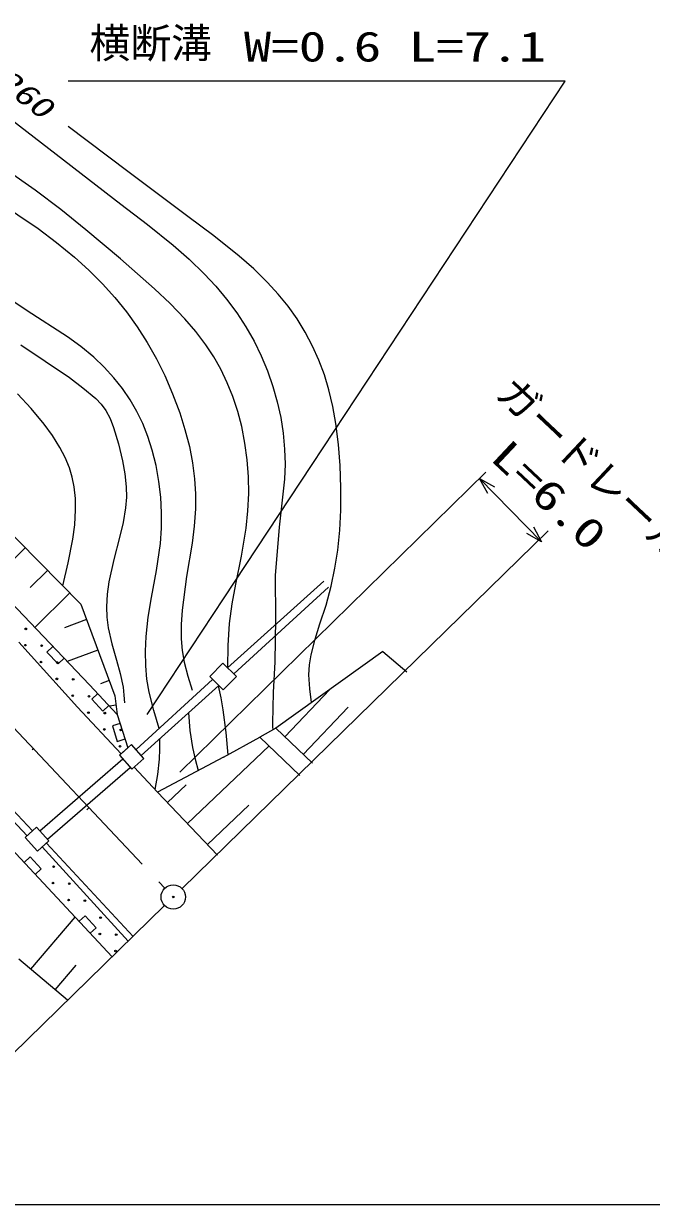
# Model space of a CAD drawing. Units: millimetres, scale not verified. Extents: x 40000 to 680000, y 20000 to 380000.
# Drawn here: x 525351 to 563808, y 205000 to 277291 of the extents above; entities that cross this region are included whole.
import ezdxf
from ezdxf.enums import TextEntityAlignment as Align

# ---------------------------------------------------------------- set-up
doc = ezdxf.new("R2010")
doc.units = ezdxf.units.MM
doc.header["$LTSCALE"] = 1000
doc.linetypes.add('CHAIN', pattern=[18.5, 12, -1.5, 3.5, -1.5])
for name, color, linetype, lineweight in [('M-BGD', 7, 'Continuous', 13), ('M-BMK', 2, 'CHAIN', 13), ('M-BMK-SRVR', 3, 'Continuous', 13), ('M-OTRS', 6, 'Continuous', 13), ('M-STR-HTXT', 7, 'Continuous', 13), ('M-TTL-BAND', 7, 'Continuous', 13)]:
    doc.layers.add(name, color=color, linetype=linetype, lineweight=lineweight)
doc.styles.add('ＭＳ ゴシック', font='')
doc.styles.add('ＭＳ 明朝', font='')
doc.styles.get('ＭＳ ゴシック').set_extended_font_data('MS Gothic')
doc.styles.get('ＭＳ 明朝').set_extended_font_data('MS Mincho')

msp = doc.modelspace()

# ---------------------------------------------------------------- linework, layer by layer
at = {"layer": 'M-BGD'}
for p, q in [((523410, 272331), (527346, 269292)), ((531728, 268229), (528078, 271000)), ((527346, 269292), (531317, 266228)), ((526062, 267096), (524275, 268331)), ((535409, 265487), (531728, 268229)), ((522076, 267531), (526238, 264750)), ((527633, 265911), (526062, 267096)), ((531317, 266228), (532940, 264999)), ((529172, 264675), (527633, 265911)), ((537010, 264288), (535409, 265487)), ((526238, 264750), (527373, 263896)), ((531290, 262895), (529172, 264675)), ((532940, 264999), (534523, 263725)), ((527373, 263896), (528478, 262990)), ((538564, 263049), (537010, 264288)), ((534523, 263725), (535492, 262874)), ((528478, 262990), (529349, 262205)), ((533379, 261059), (531290, 262895)), ((535492, 262874), (536419, 261978)), ((539451, 262269), (538564, 263049)), ((529349, 262205), (530186, 261369)), ((536419, 261978), (537123, 261224)), ((540296, 261447), (539451, 262269)), ((525563, 259703), (523122, 261340)), ((530186, 261369), (530939, 260525)), ((534328, 260155), (533379, 261059)), ((537123, 261224), (537789, 260422)), ((540950, 260733), (540296, 261447)), ((530939, 260525), (531648, 259640)), ((537789, 260422), (538403, 259590)), ((541553, 259986), (540950, 260733)), ((528037, 258116), (525563, 259703)), ((531648, 259640), (532310, 258717)), ((535230, 259213), (534328, 260155)), ((538403, 259590), (538968, 258721)), ((542101, 259207), (541553, 259986)), ((535899, 258432), (535230, 259213)), ((542599, 258394), (542101, 259207)), ((528862, 257518), (528037, 258116)), ((532310, 258717), (532924, 257758)), ((536514, 257624), (535899, 258432)), ((538968, 258721), (539466, 257847)), ((543045, 257549), (542599, 258394)), ((525188, 257631), (528153, 255616)), ((529652, 256871), (528862, 257518)), ((532924, 257758), (533482, 256776)), ((536999, 256894), (536514, 257624)), ((539466, 257847), (539910, 256945)), ((543438, 256678), (543045, 257549)), ((530289, 256264), (529652, 256871)), ((533482, 256776), (533993, 255755)), ((537429, 256139), (536999, 256894)), ((539910, 256945), (540294, 256027)), ((543773, 255786), (543438, 256678)), ((530884, 255613), (530289, 256264)), ((537830, 255308), (537429, 256139)), ((540294, 256027), (540625, 255077)), ((528153, 255616), (528989, 255000)), ((531407, 254954), (530884, 255613)), ((533993, 255755), (534478, 254631)), ((538172, 254460), (537830, 255308)), ((544050, 254876), (543773, 255786)), ((525819, 253720), (524983, 254634)), ((528989, 255000), (529784, 254338)), ((531882, 254258), (531407, 254954)), ((534478, 254631), (534914, 253470)), ((540625, 255077), (540891, 254138)), ((544295, 253853), (544050, 254876)), ((529784, 254338), (530106, 253989)), ((530106, 253989), (530378, 253603)), ((532293, 253547), (531882, 254258)), ((538472, 253551), (538172, 254460)), ((540891, 254138), (541101, 253176)), ((544480, 252817), (544295, 253853)), ((526609, 252767), (525819, 253720)), ((530378, 253603), (530645, 253105)), ((530645, 253105), (530866, 252564)), ((532645, 252817), (532293, 253547)), ((534914, 253470), (535237, 252442)), ((538712, 252633), (538472, 253551)), ((541101, 253176), (541249, 252213)), ((527122, 252067), (526609, 252767)), ((530866, 252564), (531171, 251554)), ((532967, 252006), (532645, 252817)), ((535237, 252442), (535504, 251390)), ((538911, 251605), (538712, 252633)), ((544636, 251531), (544480, 252817)), ((527574, 251348), (527122, 252067)), ((533229, 251184), (532967, 252006)), ((539049, 250578), (538911, 251605)), ((541249, 252213), (541338, 251245)), ((527894, 250736), (527574, 251348)), ((531171, 251554), (531416, 250530)), ((533464, 250228), (533229, 251184)), ((535504, 251390), (535692, 250409)), ((541338, 251245), (541365, 250325)), ((544733, 250235), (544636, 251531)), ((528156, 250104), (527894, 250736)), ((531416, 250530), (531558, 249735)), ((533640, 249256), (533464, 250228)), ((535692, 250409), (535820, 249422)), ((539125, 249547), (539049, 250578)), ((541365, 250325), (541333, 249395)), ((544787, 248865), (544733, 250235)), ((528334, 249517), (528156, 250104)), ((528452, 248925), (528334, 249517)), ((531558, 249735), (531641, 248933)), ((535820, 249422), (535881, 248503)), ((539141, 248515), (539125, 249547)), ((528524, 248219), (528452, 248925)), ((531641, 248933), (531650, 248293)), ((533753, 248297), (533640, 249256)), ((541333, 249395), (541015, 246454)), ((544780, 247498), (544787, 248865)), ((528535, 247515), (528524, 248219)), ((531650, 248293), (531599, 247652)), ((533806, 247336), (533753, 248297)), ((535881, 248503), (535882, 247574)), ((539096, 247455), (539141, 248515)), ((523401, 247276), (528859, 241742)), ((528480, 246606), (528535, 247515)), ((531599, 247652), (531443, 246741)), ((533798, 246395), (533806, 247336)), ((535882, 247574), (535809, 246521)), ((538992, 246410), (539096, 247455)), ((544716, 246277), (544780, 247498)), ((528366, 245718), (528480, 246606)), ((531443, 246741), (531227, 245838)), ((535809, 246521), (535677, 245475)), ((531227, 245838), (530873, 244487)), ((533729, 245466), (533798, 246395)), ((538702, 244684), (538992, 246410)), ((541015, 246454), (540758, 243503)), ((544593, 245062), (544716, 246277)), ((525448, 245201), (523350, 243131)), ((528089, 244275), (528366, 245718)), ((533486, 243799), (533729, 245466)), ((535677, 245475), (535337, 243437)), ((521823, 244731), (529379, 236816)), ((530873, 244487), (530576, 243112)), ((538353, 242966), (538702, 244684)), ((544421, 243944), (544593, 245062)), ((526813, 243817), (525752, 242771)), ((527757, 242860), (528089, 244275)), ((533184, 242146), (533486, 243799)), ((544191, 242843), (544421, 243944)), ((530576, 243112), (530470, 242351)), ((535337, 243437), (535054, 241374)), ((537848, 237859), (543752, 243152)), ((538132, 241768), (538353, 242966)), ((540758, 243503), (540780, 240857)), ((528177, 242434), (526034, 240320)), ((530470, 242351), (530425, 241591)), ((544035, 242796), (538224, 237489)), ((543877, 241684), (544191, 242843)), ((528859, 241742), (530941, 236133)), ((530425, 241591), (530444, 240944)), ((532987, 240954), (533184, 242146)), ((537970, 240563), (538132, 241768)), ((543507, 240545), (543877, 241684)), ((529206, 240807), (527864, 240308)), ((530444, 240944), (530523, 240304)), ((532851, 239764), (532987, 240954)), ((535054, 241374), (535000, 240500)), ((540780, 240857), (540741, 238211)), ((530523, 240304), (530752, 239315)), ((535000, 240500), (535007, 239628)), ((537888, 239218), (537970, 240563)), ((543206, 239602), (543507, 240545)), ((528647, 235440), (525062, 239416)), ((530752, 239315), (531044, 238322)), ((532810, 238874), (532851, 239764)), ((535007, 239628), (535068, 238913)), ((542967, 238655), (543206, 239602)), ((527145, 239156), (526783, 238811)), ((526783, 238811), (527474, 238088)), ((529900, 238937), (528020, 238239)), ((532829, 237982), (532810, 238874)), ((535068, 238913), (535190, 238198)), ((537867, 237876), (537888, 239218)), ((547360, 238843), (540793, 234155)), ((542870, 238041), (542967, 238655)), ((547360, 238843), (548831, 237599)), ((527474, 238088), (527835, 238433)), ((531044, 238322), (531273, 237501)), ((532905, 237165), (532829, 237982)), ((535190, 238198), (535409, 237339)), ((537562, 238139), (536750, 237313)), ((538387, 237329), (537562, 238139)), ((540741, 238211), (540644, 236344)), ((542833, 237422), (542870, 238041)), ((531273, 237501), (531442, 236670)), ((536932, 237134), (532239, 232843)), ((533039, 236356), (532905, 237165)), ((535409, 237339), (535667, 236488)), ((536750, 237313), (537574, 236503)), ((537574, 236503), (538387, 237329)), ((542880, 236570), (542833, 237422)), ((517283, 237042), (525891, 227867)), ((529379, 236816), (531090, 234992)), ((530594, 237067), (530056, 236868)), ((531442, 236670), (531495, 236185)), ((532556, 232483), (537308, 236764)), ((537450, 236012), (537299, 236757)), ((541357, 233621), (544102, 236517)), ((542987, 235722), (542880, 236570)), ((529893, 236269), (529528, 235927)), ((529528, 235927), (530212, 235197)), ((530941, 236133), (531090, 234992)), ((531495, 236185), (531524, 235698)), ((533320, 235243), (533039, 236356)), ((537583, 235275), (537450, 236012)), ((540644, 236344), (540607, 234470)), ((531331, 232594), (528647, 235440)), ((530212, 235197), (530577, 235540)), ((531016, 235562), (530605, 235509)), ((531090, 234992), (531742, 232956)), ((533660, 234143), (533320, 235243)), ((535444, 235085), (535540, 234018)), ((537760, 233899), (537583, 235275)), ((542485, 232552), (545224, 235442)), ((531263, 234450), (530787, 234298)), ((530787, 234298), (531092, 233346)), ((540607, 234470), (540607, 234261)), ((540607, 234261), (540608, 234052)), ((533697, 232874), (533687, 233501)), ((535540, 234018), (535696, 232963)), ((537601, 232371), (539820, 233611)), ((537875, 232524), (537760, 233899)), ((540793, 234155), (539820, 233611)), ((539820, 233611), (542268, 231264)), ((543049, 232017), (540793, 234155)), ((525985, 232938), (525875, 232836)), ((531092, 233346), (531568, 233498)), ((531966, 233153), (531224, 232500)), ((531742, 232956), (531331, 232594)), ((532726, 232290), (531966, 233153)), ((533682, 232258), (533697, 232874)), ((535389, 228315), (540388, 233067)), ((535696, 232963), (535859, 232256)), ((525568, 227570), (520969, 232423)), ((526340, 227879), (531421, 232277)), ((531224, 232500), (531984, 231637)), ((531984, 231637), (532726, 232290)), ((537601, 232371), (533559, 230241)), ((533579, 231318), (533682, 232258)), ((535859, 232256), (536052, 231554)), ((526813, 227363), (531883, 231751)), ((533559, 230241), (532131, 231766)), ((533416, 230393), (533579, 231318)), ((534169, 229599), (535306, 230680)), ((537219, 226390), (533559, 230241)), ((529326, 229254), (529218, 229150)), ((536609, 227032), (539138, 229436)), ((526142, 228096), (525447, 227461)), ((526904, 227262), (526142, 228096)), ((530778, 220162), (524037, 227375)), ((525447, 227461), (526210, 226627)), ((526210, 226627), (526904, 227262)), ((532063, 221406), (526746, 227118)), ((525746, 226278), (525381, 225937)), ((526429, 225548), (525746, 226278)), ((526487, 226881), (531756, 221108)), ((526064, 225206), (526429, 225548)), ((529117, 222672), (528752, 222330)), ((529800, 221941), (529117, 222672)), ((525803, 219393), (528510, 222589)), ((529434, 221600), (529800, 221941)), ((528033, 217504), (525059, 220023)), ((527290, 218134), (528570, 219645))]:
    msp.add_line(p, q, dxfattribs=at)
for centre in [(525487, 240235), (525455, 239236), (526454, 239204), (526422, 238204), (527422, 238172), (527390, 237173), (528389, 237141), (528357, 236141), (529357, 236109), (529325, 235110), (530324, 235078), (530292, 234078), (531292, 234046), (531260, 233047), (527188, 225672), (527148, 224672), (528147, 224632), (528107, 223633), (529106, 223592), (530065, 222553), (530024, 221554), (531024, 221513), (530983, 220514)]:
    msp.add_circle(centre, 49.8, dxfattribs=at)
at = {"layer": 'M-BMK'}
msp.add_line((511674, 248015), (534003, 224367), dxfattribs=at)
at = {"layer": 'M-BMK', "linetype": 'Continuous'}
for p, q in [((535054, 224346), (557492, 246236)), ((515885, 205643), (533981, 223298))]:
    msp.add_line(p, q, dxfattribs=at)
at = {"layer": 'M-BMK-SRVR'}
for radius in [746, 22.5]:
    msp.add_circle((534518, 223822), radius, dxfattribs=at)
at = {"layer": 'M-OTRS'}
for radius in [50, 1.5]:
    msp.add_circle((534518, 223823), radius, dxfattribs=at)
at = {"layer": 'M-STR-HTXT'}
for p, q in [((558529, 273771), (528078, 273771)), ((532912, 235001), (558529, 273771)), ((553676, 249825), (534925, 231453)), ((553780, 248527), (553285, 249442)), ((553285, 249442), (554189, 248928)), ((553285, 249442), (557086, 245568)), ((557086, 245568), (556182, 246082)), ((556591, 246483), (557086, 245568))]:
    msp.add_line(p, q, dxfattribs=at)
at = {"layer": 'M-TTL-BAND'}
msp.add_line((40000, 205000), (579000, 205000), dxfattribs=at)

# ---------------------------------------------------------------- texts
at = {"layer": 'M-BGD', "style": 'ＭＳ 明朝', "oblique": 15, "width": 1.35}
msp.add_text('260', height=1320, rotation=322, dxfattribs=at).set_placement((523372, 273308), align=Align.BOTTOM_LEFT)
at = {"layer": 'M-STR-HTXT', "style": 'ＭＳ ゴシック'}
msp.add_text('横断溝', height=1833, dxfattribs=at).set_placement((529387, 274638), align=Align.BOTTOM_LEFT)
at = {"layer": 'M-STR-HTXT', "style": 'ＭＳ ゴシック', "width": 1.35}
msp.add_text('W=0.6 L=7.1', height=1833, dxfattribs=at).set_placement((538840, 274421), align=Align.BOTTOM_LEFT)
at = {"layer": 'M-STR-HTXT', "style": 'ＭＳ ゴシック'}
msp.add_text('ガードレール', height=1833, rotation=316.8, dxfattribs=at).set_placement((553799, 254130), align=Align.BOTTOM_LEFT)
at = {"layer": 'M-STR-HTXT', "style": 'ＭＳ ゴシック', "width": 1.35}
msp.add_text('L=6.0', height=1833, rotation=316.8, dxfattribs=at).set_placement((553477, 250232), align=Align.BOTTOM_LEFT)

doc.saveas('drawing.dxf')
